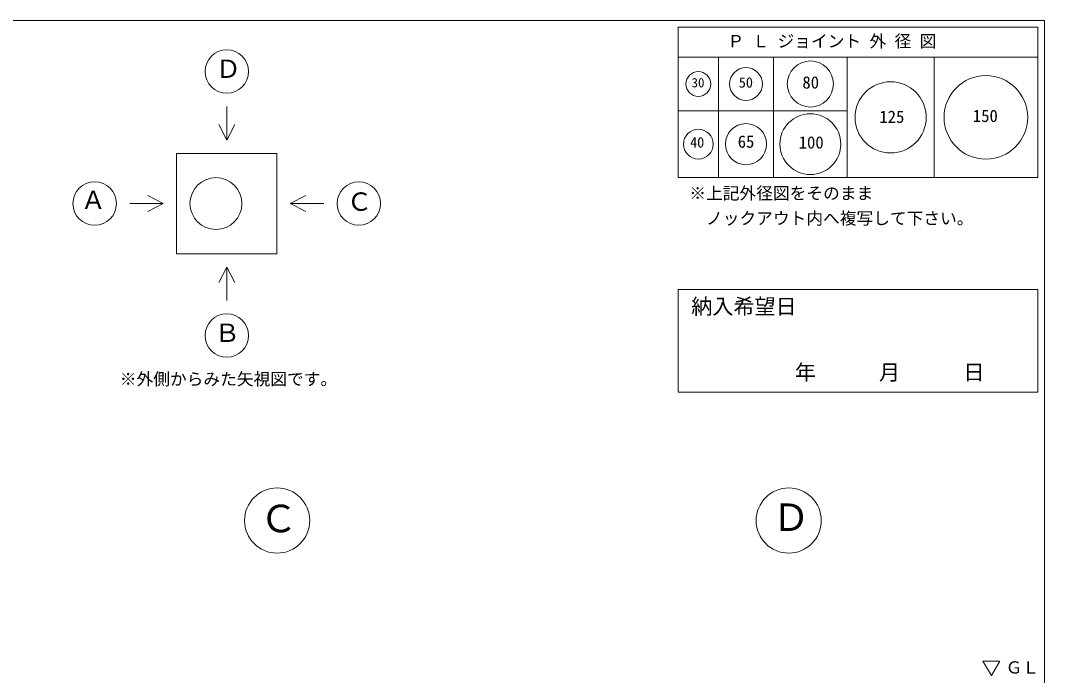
# Model space of a CAD drawing. Units: millimetres, scale not verified. Extents: x -4890 to 18489, y -2320 to 2320.
# Drawn here: x 1827 to 4890, y 360 to 2320 of the extents above; entities that cross this region are included whole.
import ezdxf
from ezdxf.enums import TextEntityAlignment as Align

# ---------------------------------------------------------------- set-up
doc = ezdxf.new("R2010")
doc.units = ezdxf.units.MM
doc.header["$LTSCALE"] = 10
for name, color, linetype, lineweight in [('0-2_waku', 7, 'Continuous', 18), ('0-3_gaikei', 7, 'Continuous', 18), ('0-8_hole', 7, 'Continuous', 18), ('0-E_文字１', 7, 'Continuous', 18)]:
    doc.layers.add(name, color=color, linetype=linetype, lineweight=lineweight)
doc.styles.add('ＭＳ ゴシック', font='')
doc.styles.get('ＭＳ ゴシック').set_extended_font_data('MS Gothic')

msp = doc.modelspace()

# ---------------------------------------------------------------- linework, layer by layer
at = {"layer": '0-2_waku'}
for p, q in [((3794.4, 2299.95), (3794.4, 1849.95)), ((3794.4, 2299.95), (4869.4, 2299.95)), ((3794.4, 2299.95), (4869.4, 2299.95)), ((3794.4, 2299.95), (4869.4, 2299.95)), ((3794.4, 2299.95), (3794.4, 1849.95)), ((3794.4, 2299.95), (4869.4, 2299.95)), ((3794.4, 2299.95), (4869.4, 2299.95)), ((3794.4, 2299.95), (4869.4, 2299.95)), ((4869.4, 2299.95), (4869.4, 1849.95)), ((4869.4, 2299.95), (4869.4, 1849.95)), ((4889.68, 2319.95), (4889.68, -1955.05)), ((4889.68, 2319.95), (4889.68, -1955.05)), ((3794.4, 2209.95), (4869.4, 2209.95)), ((3914.4, 2209.95), (3914.4, 1849.95)), ((4079.4, 2209.95), (4079.4, 1849.95)), ((4299.4, 2209.95), (4299.4, 1849.95)), ((4559.4, 2209.95), (4559.4, 1849.95)), ((3794.4, 2049.95), (4299.4, 2049.95)), ((3794.4, 1849.95), (4869.4, 1849.95)), ((3794.4, 1849.95), (4869.4, 1849.95))]:
    msp.add_line(p, q, dxfattribs=at)
msp.add_lwpolyline([(-1230.32, 2319.95), (4889.68, 2319.95), (4889.68, -1955.05)], dxfattribs=at)
at = {"layer": '0-3_gaikei'}
for p, q in [((2444.01, 2062.17), (2444.01, 1962.17)), ((2444.01, 1962.17), (2419.88, 2008.55)), ((2444.01, 1962.17), (2468.14, 2008.55)), ((2294.01, 1922.17), (2594.01, 1922.17)), ((2294.01, 1922.17), (2294.01, 1622.17)), ((2594.01, 1922.17), (2594.01, 1622.17)), ((2254.01, 1772.17), (2207.63, 1796.3)), ((2634.01, 1772.17), (2680.39, 1796.3)), ((2154.01, 1772.17), (2254.01, 1772.17)), ((2254.01, 1772.17), (2207.63, 1748.04)), ((2294.01, 1622.17), (2594.01, 1622.17)), ((2444.01, 1582.17), (2419.88, 1535.79)), ((2444.01, 1582.17), (2468.14, 1535.79)), ((2444.01, 1482.17), (2444.01, 1582.17))]:
    msp.add_line(p, q, dxfattribs=at)
msp.add_lwpolyline([(2734.01, 1772.17), (2634.01, 1772.17), (2680.39, 1748.04)], dxfattribs=at)
for centre, radius in [((2444.01, 2167.17), 65), ((2411.68, 1772.17), 77.58), ((2049.01, 1772.17), 65), ((2839.01, 1772.17), 65), ((2444.01, 1377.17), 65), ((2594.68, 823.7), 97.5), ((4124.68, 823.7), 97.5)]:
    msp.add_circle(centre, radius, dxfattribs=at)
at = {"layer": '0-8_hole', "lineweight": 5}
msp.add_lwpolyline([(3794.4, 1514.66), (3794.4, 1207.95), (4869.4, 1207.95), (4869.4, 1514.66)], close=True, dxfattribs=at)
msp.add_lwpolyline([(3794.4, 1514.66), (3794.4, 1207.95), (4869.4, 1207.95), (4869.4, 1514.66)], close=True, dxfattribs=at)
at = {"layer": '0-8_hole'}
for centre, radius in [((3996.9, 2129.95), 49), ((4189.4, 2129.95), 69), ((3854.4, 2129.95), 37), ((4714.4, 2029.95), 125), ((4429.4, 2029.95), 106.5), ((4189.4, 1949.95), 91), ((3854.4, 1949.95), 44.5), ((3996.9, 1949.95), 61.5)]:
    msp.add_circle(centre, radius, dxfattribs=at)
at = {"layer": '0-E_文字１'}
for p, q in [((4730.7, 360.58), (4705.5, 403.53)), ((4705.5, 403.53), (4755.9, 403.53)), ((4730.7, 360.58), (4755.9, 403.53))]:
    msp.add_line(p, q, dxfattribs=at)

# ---------------------------------------------------------------- texts
at = {"layer": '0-8_hole', "style": 'ＭＳ ゴシック'}
for s, height, p in [('30', 28.04, (3834.35, 2111.41)), ('50', 31.16, (3975.31, 2109.61)), ('80', 36.66, (4165.58, 2105.26)), ('150', 36.66, (4675.22, 2005.18)), ('125', 36.66, (4395.68, 2002.53)), ('40', 31.16, (3829.68, 1930.35)), ('65', 36.66, (3972.12, 1928.22)), ('100', 36.66, (4154.46, 1925.77)), ('納入希望日', 46.19, (3833.22, 1427.49))]:
    msp.add_text(s, height=height, dxfattribs=at).set_placement(p, align=Align.BOTTOM_LEFT)
at = {"layer": '0-E_文字１', "style": 'ＭＳ ゴシック'}
for s, height, p in [('Ｐ Ｌ ジョイント 外 径 図', 36.66, (3941.32, 2228.77)), ('Ｄ', 54.99, (2411.06, 2131.5)), ('Ａ', 54.99, (2007.37, 1738.98)), ('※上記外径図をそのまま', 36.66, (3827.35, 1773.75)), ('Ｃ', 54.99, (2803.32, 1734.02)), ('\u3000ノックアウト内へ複写して下さい。', 36.66, (3827.35, 1698.75)), ('Ｂ', 54.99, (2408.32, 1341.5)), ('\u3000\u3000\u3000年\u3000\u3000\u3000月\u3000\u3000\u3000日     ', 46.19, (3954.03, 1230.32)), ('※外側からみた矢視図です。', 36.66, (2124.22, 1217.8)), ('Ｃ', 82.48, (2542.4, 763.93)), ('Ｄ', 82.48, (4075.2, 767.65)), ('ＧＬ', 36.66, (4773.5, 355.04))]:
    msp.add_text(s, height=height, dxfattribs=at).set_placement(p, align=Align.BOTTOM_LEFT)

doc.saveas('drawing.dxf')
